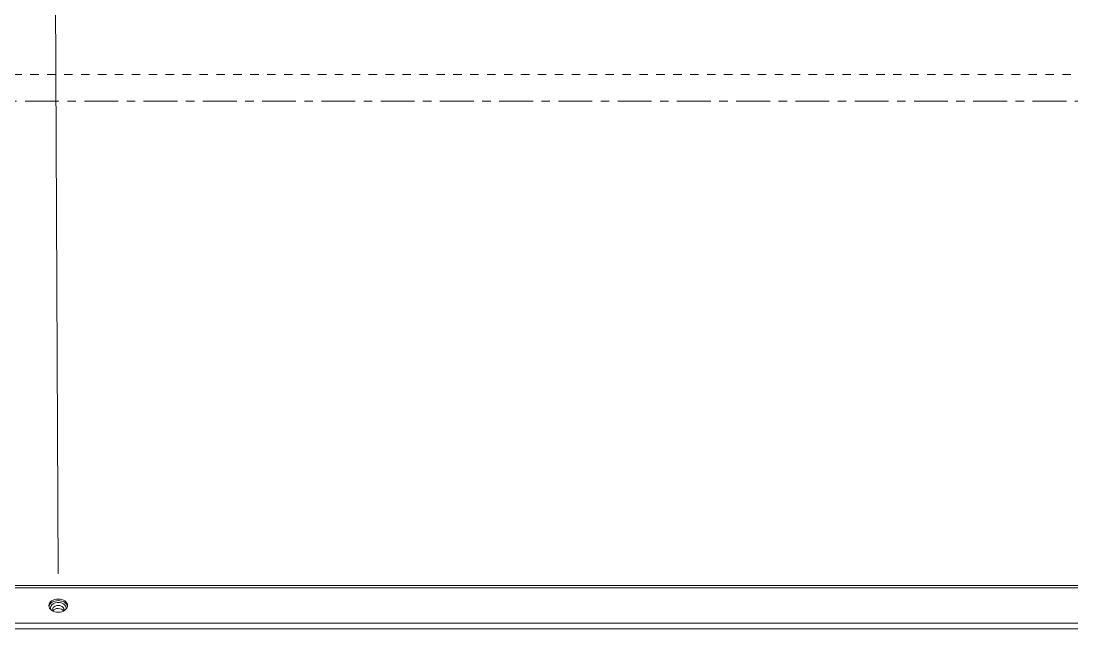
# Model space of a CAD drawing. Header units: millimetres. Extents: x 147619 to 200208, y -27981 to 8299.
# Drawn here: x 166736 to 167130.5, y -197.9 to 30 of the extents above; entities that cross this region are included whole.
import ezdxf

# ---------------------------------------------------------------- set-up
doc = ezdxf.new("R2010")
doc.units = ezdxf.units.MM
doc.linetypes.add('Dash', pattern=[6.35, 3.175, -3.175])
doc.linetypes.add('轴网线', pattern=[22.24, 12.7, -3.18, 3.18, -3.18])
for name, color, linetype, lineweight in [('0-1', 7, 'Continuous', 5), ('G-IMPT', 7, 'Continuous', 5), ('M-EQPM', 7, 'Continuous', 5), ('M-EQPM-3', 7, 'Continuous', 80), ('M-EQPM-IDEN', 7, 'Continuous', 5)]:
    doc.layers.add(name, color=color, linetype=linetype, lineweight=lineweight)
for name, color, linetype, lineweight, true_color in [('0-2', 7, 'Continuous', 5, 0x515151), ('G-IMPT-2', 7, 'Continuous', 5, 0x666666), ('M-EQPM-HDLN-1', 7, 'Dash', 5, 0x515151), ('S-GRID-1', 7, '轴网线', 5, 0x5151ff)]:
    doc.layers.add(name, color=color, linetype=linetype, lineweight=lineweight, true_color=true_color)

# ---------------------------------------------------------------- blocks, each defined once
blk = doc.blocks.new('TJ空调外机 - TJ空调外机1800_1200-1400100-10-003 三层空调通风平面图')
at = {"layer": 'M-EQPM-HDLN-1'}
blk.add_line((-900, 600), (900, 600), dxfattribs=at)
blk = doc.blocks.new('YXQH_AR_B9-20_rvt-1-10-003 三层空调通风平面图')
at = {"layer": 'S-GRID-1'}
blk.add_line((199020.52, 0), (148552.58, 0), dxfattribs=at)
at = {"layer": '0-2'}
blk.add_blockref('TJ空调外机 - TJ空调外机1800_1200-1400100-10-003 三层空调通风平面图', (166560.01, -590.02), dxfattribs=at)
blk = doc.blocks.new('RUXYQ14BA - top_dwg-2991071-10-003 三层空调通风平面图')
at = {"layer": 'G-IMPT', "flags": 128}
blk.add_lwpolyline([(183.55, 255.19), (243.11, 255.19), (262.78, 255.19), (267.56, 255.19), (1319.06, 255.19), (1323.84, 255.19), (1343.51, 255.19), (1403.06, 255.19)], dxfattribs=at)
at = {"layer": 'G-IMPT'}
blk.add_ellipse((793.31, 247.7), major_axis=(3.5, 0), ratio=0.707107, dxfattribs=at)
for centre, major_axis, start_param, end_param in [((793.31, 247.13), (3.5, 0), 0.114536, 3.027057), ((793.31, 245.11), (2.15, 0), 0.420294, 2.707251)]:
    blk.add_ellipse(centre, major_axis=major_axis, ratio=0.707107, start_param=start_param, end_param=end_param, dxfattribs=at)
blk.add_open_spline([(795.44, 246.24), (795.45, 246.22), (795.48, 246.07), (795.4, 245.89), (795.26, 245.73), (795.26, 245.72)], degree=3, knots=[0, 0, 0, 0, 0.0376259, 0.300995, 0.3193476, 0.3193476, 0.3193476, 0.3193476], dxfattribs=at)
at = {"layer": 'G-IMPT-2', "flags": 128}
for points in [[(267.56, 241.08), (1319.06, 241.08), (1319.06, 254.32), (1319.06, 255.19)], [(1319.06, 241.08), (1319.06, 238.96), (267.56, 238.96), (267.56, 241.08), (267.56, 254.32), (1319.06, 254.32)]]:
    blk.add_lwpolyline(points, dxfattribs=at)
at = {"layer": 'G-IMPT-2'}
for centre, major_axis, start_param, end_param in [((793.31, 246.8), (2.95, 0), 0, 3.404857), ((793.31, 246.24), (2.15, 0), 0.000965, 3.158144), ((793.31, 246.8), (2.95, 0), 6.019921, 6.283185)]:
    blk.add_ellipse(centre, major_axis=major_axis, ratio=0.707107, start_param=start_param, end_param=end_param, dxfattribs=at)
blk = doc.blocks.new('RUXYQ14BA - top_dwg-V221-10-003 三层空调通风平面图')
at = {"layer": 'G-IMPT', "flags": 128}
blk.add_lwpolyline([(183.55, 255.19), (243.11, 255.19), (262.78, 255.19), (267.56, 255.19), (1319.06, 255.19), (1323.84, 255.19), (1343.51, 255.19), (1403.06, 255.19)], dxfattribs=at)
at = {"layer": 'G-IMPT'}
blk.add_ellipse((793.31, 247.7), major_axis=(3.5, 0), ratio=0.707107, dxfattribs=at)
for centre, major_axis, start_param, end_param in [((793.31, 247.13), (3.5, 0), 0.114536, 3.027057), ((793.31, 245.11), (2.15, 0), 0.420294, 2.707251)]:
    blk.add_ellipse(centre, major_axis=major_axis, ratio=0.707107, start_param=start_param, end_param=end_param, dxfattribs=at)
blk.add_open_spline([(795.44, 246.24), (795.45, 246.22), (795.48, 246.07), (795.4, 245.89), (795.26, 245.73), (795.26, 245.72)], degree=3, knots=[0, 0, 0, 0, 0.0376259, 0.300995, 0.3193476, 0.3193476, 0.3193476, 0.3193476], dxfattribs=at)
at = {"layer": 'G-IMPT-2', "flags": 128}
for points in [[(267.56, 241.08), (1319.06, 241.08), (1319.06, 254.32), (1319.06, 255.19)], [(1319.06, 241.08), (1319.06, 238.96), (267.56, 238.96), (267.56, 241.08), (267.56, 254.32), (1319.06, 254.32)]]:
    blk.add_lwpolyline(points, dxfattribs=at)
at = {"layer": 'G-IMPT-2'}
for centre, major_axis, start_param, end_param in [((793.31, 246.8), (2.95, 0), 0, 3.404857), ((793.31, 246.24), (2.15, 0), 0.000965, 3.158144), ((793.31, 246.8), (2.95, 0), 6.019921, 6.283185)]:
    blk.add_ellipse(centre, major_axis=major_axis, ratio=0.707107, start_param=start_param, end_param=end_param, dxfattribs=at)
blk = doc.blocks.new('RUXYQ14BA - RUXYQ14BA-2991177-10-003 三层空调通风平面图')
at = {"layer": 'M-EQPM'}
blk.add_line((609.88, 768.29), (-609.86, 768.29), dxfattribs=at)
for name in ['RUXYQ14BA - top_dwg-2991071-10-003 三层空调通风平面图', 'RUXYQ14BA - top_dwg-V221-10-003 三层空调通风平面图']:
    blk.add_blockref(name, (-793.31, 513.1))

msp = doc.modelspace()

# ---------------------------------------------------------------- linework, layer by layer
at = {"layer": 'M-EQPM-IDEN'}
msp.add_line((166750.01, -177.26), (166739.06, 2038.75), dxfattribs=at)

# ---------------------------------------------------------------- block references
at = {"layer": '0-1'}
msp.add_blockref('YXQH_AR_B9-20_rvt-1-10-003 三层空调通风平面图', (0, 0), dxfattribs=at)
at = {"layer": 'M-EQPM-3'}
msp.add_blockref('RUXYQ14BA - RUXYQ14BA-2991177-10-003 三层空调通风平面图', (166750.01, -950), dxfattribs=at)

doc.saveas('drawing.dxf')
